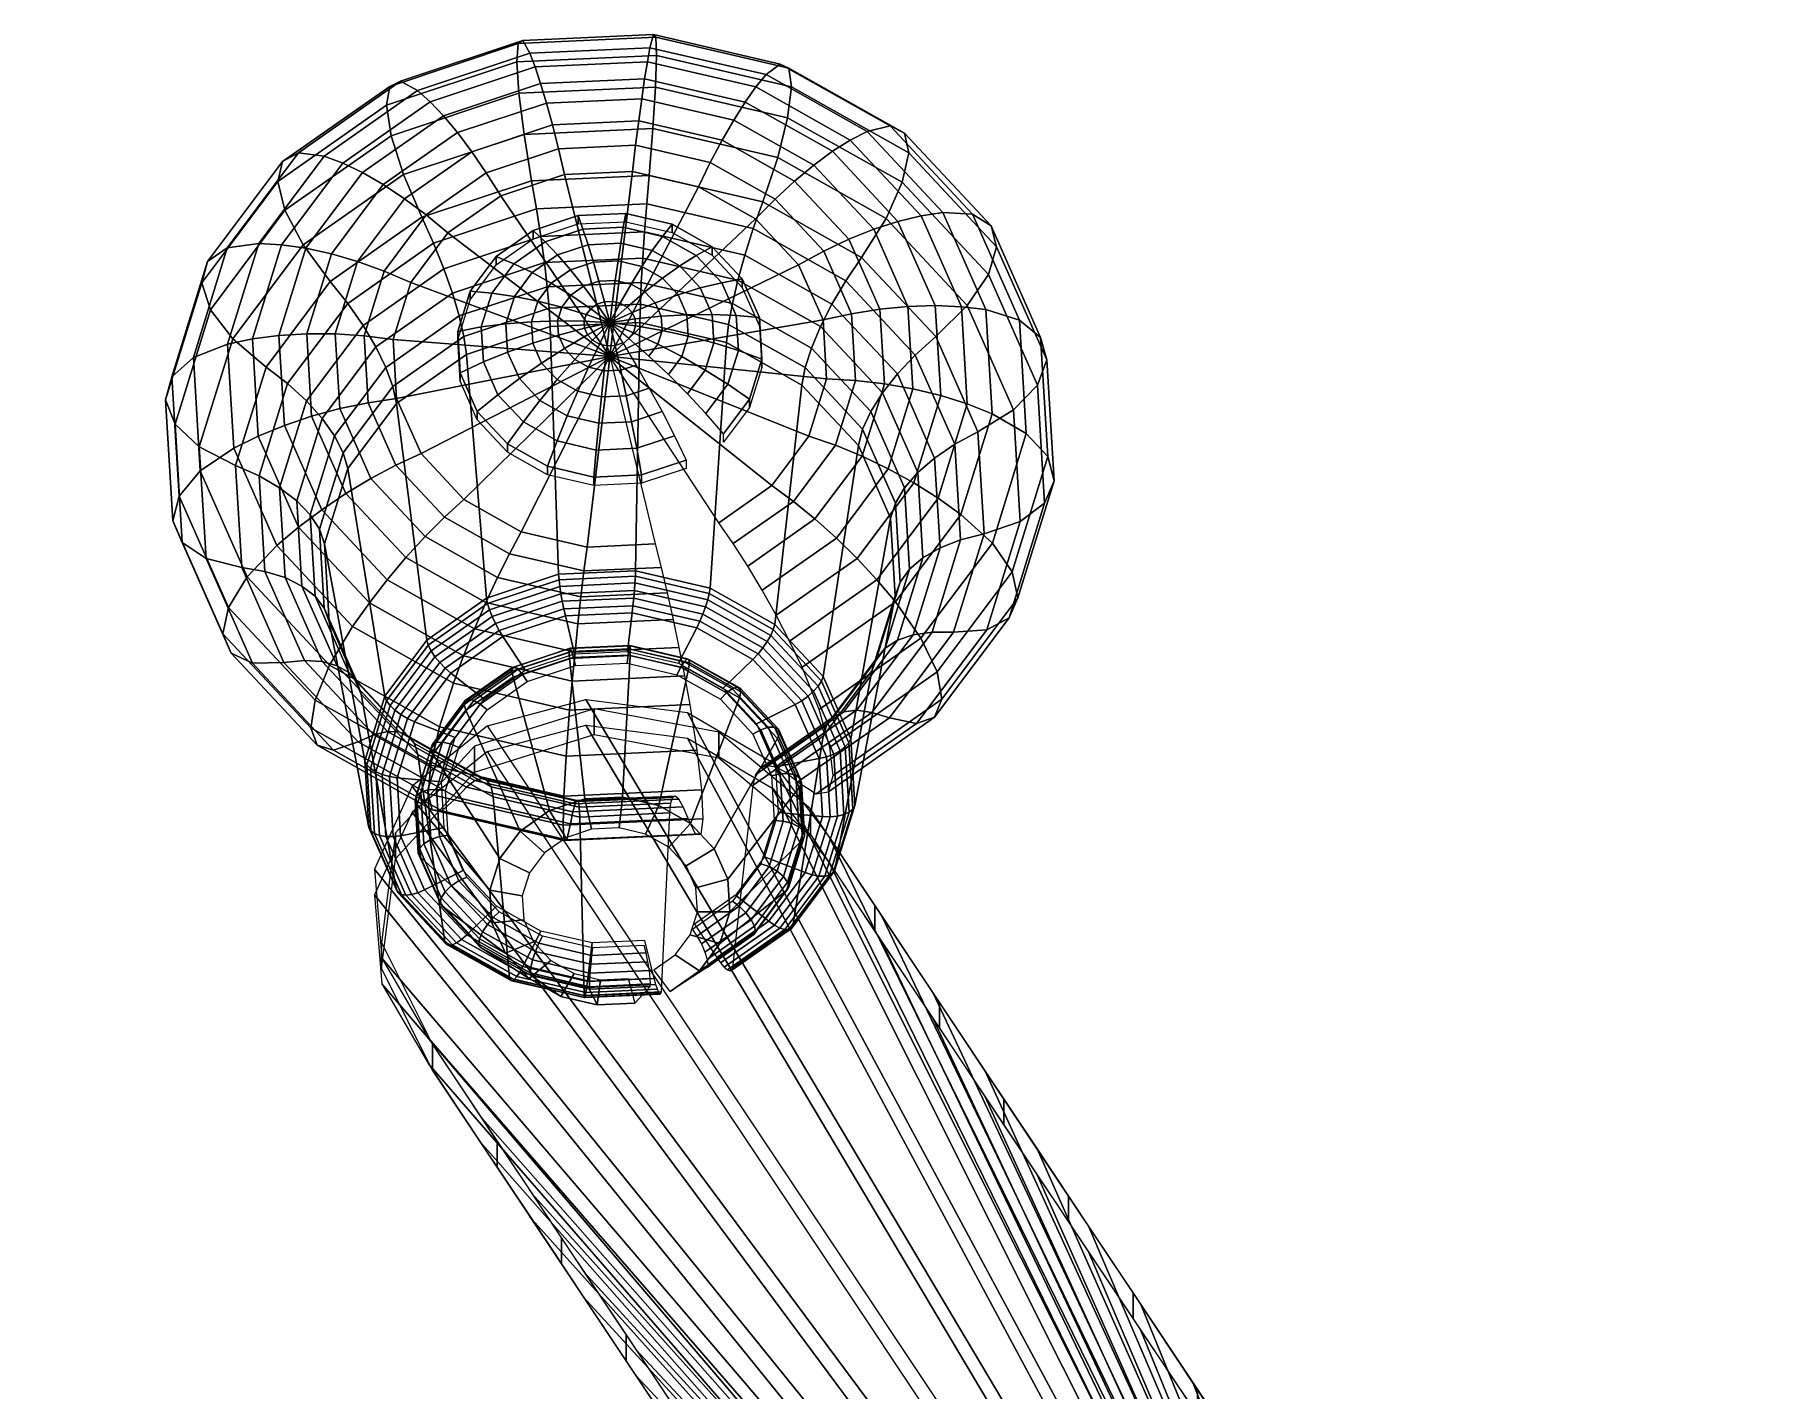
# Model space of a CAD drawing. Extents: x 30 to 421, y 59 to 190.
# Drawn here: x 157.5 to 224.8, y 137.3 to 189.9 of the extents above; entities that cross this region are included whole.
import ezdxf

# ---------------------------------------------------------------- set-up
doc = ezdxf.new("R2010")
doc.units = 0
doc.header["$MEASUREMENT"] = 0
doc.layers.add('CRK1', color=7, linetype='CONTINUOUS')
doc.layers.add('FRAME', color=7, linetype='CONTINUOUS')

msp = doc.modelspace()

# ---------------------------------------------------------------- linework, layer by layer
at = {"layer": 'FRAME'}
msp.add_polyline3d([(157.508, 148.975, 0), (157.508, 148.975, 0)], dxfattribs=at)

# ---------------------------------------------------------------- meshes
at = {"layer": 'CRK1', "color": 40}
mesh = msp.add_polymesh((9, 9), dxfattribs=at)
for k, corner in enumerate([(181.631, 187.874, 9.35), (181.67, 189.101, 10.738), (181.644, 189.806, 12.452), (181.557, 189.911, 14.299), (181.417, 189.404, 16.076), (181.316, 188.857, 17.062), (181.207, 188.193, 17.972), (181.094, 187.423, 18.794), (180.978, 186.559, 19.516), (176.325, 187.633, 9.489), (176.248, 188.855, 10.88), (176.3, 189.563, 12.592), (176.474, 189.68, 14.432), (176.751, 189.192, 16.198), (176.953, 188.659, 17.176), (177.169, 188.01, 18.078), (177.394, 187.255, 18.891), (177.626, 186.406, 19.603), (171.364, 185.984, 10.441), (171.179, 187.17, 11.853), (171.303, 187.902, 13.551), (171.722, 188.1, 15.345), (172.389, 187.742, 17.036), (172.875, 187.303, 17.959), (173.393, 186.755, 18.803), (173.935, 186.105, 19.555), (174.492, 185.365, 20.205), (167.235, 183.088, 12.113), (166.96, 184.21, 13.562), (167.144, 184.985, 15.235), (167.766, 185.326, 16.946), (168.758, 185.196, 18.506), (169.48, 184.922, 19.333), (170.25, 184.551, 20.076), (171.055, 184.086, 20.721), (171.884, 183.536, 21.261), (164.341, 179.229, 14.342), (164.003, 180.267, 15.839), (164.229, 181.098, 17.479), (164.994, 181.629, 19.081), (166.213, 181.802, 20.465), (167.101, 181.749, 21.165), (168.047, 181.613, 21.771), (169.037, 181.395, 22.275), (170.056, 181.098, 22.668), (162.966, 174.784, 16.908), (162.597, 175.725, 18.461), (162.843, 176.621, 20.064), (163.676, 177.371, 21.539), (165.003, 177.893, 22.722), (165.97, 178.095, 23.275), (167, 178.23, 23.725), (168.078, 178.295, 24.065), (169.188, 178.29, 24.289), (163.244, 170.188, 19.561), (162.882, 171.029, 21.172), (163.124, 171.992, 22.736), (163.943, 172.969, 24.08), (165.248, 173.852, 25.055), (166.199, 174.317, 25.456), (167.212, 174.732, 25.744), (168.272, 175.091, 25.915), (169.363, 175.388, 25.965), (165.148, 165.892, 22.041), (164.827, 166.64, 23.706), (165.042, 167.665, 25.235), (165.767, 168.854, 26.456), (166.922, 170.074, 27.236), (167.764, 170.785, 27.495), (168.661, 171.462, 27.632), (169.6, 172.095, 27.644), (170.566, 172.674, 27.532), (168.492, 162.316, 24.106), (168.244, 162.986, 25.816), (168.41, 164.063, 27.314), (168.97, 165.428, 28.434), (169.863, 166.93, 29.052), (170.513, 167.845, 29.193), (171.206, 168.74, 29.204), (171.932, 169.601, 29.084), (172.678, 170.415, 28.836)]):
    mesh.set_mesh_vertex(divmod(k, 9), corner)
mesh = msp.add_polymesh((9, 9), dxfattribs=at)
for k, corner in enumerate([(188.348, 160.509, 25.15), (188.533, 161.139, 26.882), (188.409, 162.242, 28.365), (187.991, 163.697, 29.434), (187.324, 165.34, 29.969), (186.837, 166.359, 30.051), (186.32, 167.365, 29.998), (185.778, 168.341, 29.812), (185.22, 169.274, 29.495), (192.477, 163.405, 23.478), (192.753, 164.098, 25.174), (192.569, 165.159, 26.681), (191.946, 166.471, 27.832), (190.955, 167.887, 28.499), (190.232, 168.74, 28.676), (189.463, 169.569, 28.725), (188.657, 170.36, 28.646), (187.828, 171.103, 28.439), (195.372, 167.264, 21.25), (195.71, 168.041, 22.897), (195.484, 169.047, 24.437), (194.719, 170.168, 25.698), (193.5, 171.281, 26.54), (192.612, 171.913, 26.844), (191.665, 172.506, 27.029), (190.675, 173.052, 27.092), (189.656, 173.541, 27.031), (196.747, 171.709, 18.683), (197.115, 172.583, 20.275), (196.869, 173.524, 21.852), (196.036, 174.426, 23.24), (194.709, 175.189, 24.283), (193.742, 175.567, 24.734), (192.712, 175.89, 25.076), (191.634, 176.151, 25.302), (190.525, 176.348, 25.411), (196.469, 176.304, 16.03), (196.831, 177.279, 17.564), (196.589, 178.152, 19.18), (195.77, 178.828, 20.698), (194.464, 179.23, 21.95), (193.514, 179.345, 22.553), (192.5, 179.387, 23.057), (191.44, 179.356, 23.452), (190.349, 179.251, 23.735), (194.564, 180.601, 13.55), (194.885, 181.669, 15.029), (194.671, 182.48, 16.681), (193.946, 182.943, 18.322), (192.79, 183.008, 19.769), (191.948, 182.877, 20.514), (191.051, 182.657, 21.169), (190.113, 182.351, 21.723), (189.146, 181.964, 22.168), (191.22, 184.177, 11.485), (191.468, 185.323, 12.92), (191.303, 186.082, 14.602), (190.742, 186.369, 16.344), (189.849, 186.153, 17.953), (189.199, 185.817, 18.817), (188.506, 185.379, 19.597), (187.781, 184.845, 20.283), (187.034, 184.223, 20.864), (186.764, 186.683, 10.038), (186.915, 187.884, 11.441), (186.814, 188.606, 13.144), (186.473, 188.77, 14.958), (185.931, 188.357, 16.681), (185.535, 187.878, 17.627), (185.114, 187.287, 18.496), (184.673, 186.593, 19.274), (184.219, 185.806, 19.95), (181.631, 187.874, 9.35), (181.67, 189.101, 10.738), (181.644, 189.806, 12.452), (181.557, 189.911, 14.299), (181.417, 189.404, 16.076), (181.316, 188.857, 17.062), (181.207, 188.193, 17.972), (181.094, 187.423, 18.794), (180.978, 186.559, 19.516)]):
    mesh.set_mesh_vertex(divmod(k, 9), corner)
mesh = msp.add_polymesh((9, 9), dxfattribs=at)
for k, corner in enumerate([(181.022, 178.731, 5.119), (181.042, 179.447, 5.976), (181.08, 180.288, 6.71), (181.134, 181.232, 7.304), (181.205, 182.257, 7.742), (181.289, 183.337, 8.014), (181.384, 184.445, 8.114), (181.533, 186.262, 8.442), (181.631, 187.874, 9.35), (177.538, 178.573, 5.21), (177.498, 179.286, 6.068), (177.423, 180.122, 6.806), (177.314, 181.059, 7.404), (177.174, 182.074, 7.848), (177.007, 183.142, 8.126), (176.817, 184.238, 8.233), (176.522, 186.035, 8.573), (176.325, 187.633, 9.489), (174.282, 177.49, 5.835), (174.185, 178.185, 6.704), (174.004, 178.985, 7.462), (173.742, 179.871, 8.089), (173.406, 180.821, 8.571), (173.004, 181.812, 8.895), (172.547, 182.818, 9.053), (171.838, 184.478, 9.472), (171.364, 185.984, 10.441), (171.571, 175.589, 6.933), (171.427, 176.251, 7.821), (171.158, 176.989, 8.614), (170.768, 177.786, 9.293), (170.269, 178.621, 9.841), (169.672, 179.475, 10.244), (168.992, 180.325, 10.492), (167.938, 181.743, 11.051), (167.235, 183.088, 12.113), (169.671, 173.056, 8.396), (169.495, 173.674, 9.309), (169.163, 174.33, 10.15), (168.685, 175.007, 10.898), (168.071, 175.69, 11.533), (167.337, 176.361, 12.042), (166.501, 177.003, 12.41), (165.206, 178.099, 13.155), (164.341, 179.229, 14.342), (168.768, 170.138, 10.08), (168.576, 170.705, 11.023), (168.215, 171.266, 11.919), (167.694, 171.807, 12.745), (167.026, 172.314, 13.483), (166.227, 172.774, 14.113), (165.317, 173.177, 14.619), (163.907, 173.902, 15.578), (162.966, 174.784, 16.908), (168.951, 167.121, 11.822), (168.762, 167.636, 12.795), (168.407, 168.099, 13.747), (167.895, 168.498, 14.656), (167.237, 168.823, 15.498), (166.452, 169.066, 16.253), (165.556, 169.221, 16.903), (164.17, 169.563, 18.083), (163.244, 170.188, 19.561), (170.201, 164.301, 13.45), (170.034, 164.767, 14.451), (169.719, 165.138, 15.457), (169.266, 165.404, 16.442), (168.684, 165.56, 17.382), (167.988, 165.6, 18.255), (167.196, 165.523, 19.038), (165.968, 165.506, 20.426), (165.148, 165.892, 22.041), (172.396, 161.953, 14.806), (172.267, 162.379, 15.83), (172.024, 162.673, 16.88), (171.674, 162.829, 17.928), (171.224, 162.843, 18.951), (170.686, 162.714, 19.921), (170.074, 162.445, 20.815), (169.125, 162.129, 22.375), (168.492, 162.316, 24.106)]):
    mesh.set_mesh_vertex(divmod(k, 9), corner)
mesh = msp.add_polymesh((9, 9), dxfattribs=at)
for k, corner in enumerate([(185.431, 160.767, 15.491), (185.527, 161.172, 16.527), (185.709, 161.428, 17.599), (185.971, 161.528, 18.68), (186.307, 161.47, 19.743), (186.708, 161.255, 20.763), (187.166, 160.889, 21.714), (187.875, 160.422, 23.36), (188.348, 160.509, 25.15), (188.142, 162.668, 14.393), (188.285, 163.106, 15.41), (188.555, 163.424, 16.446), (188.944, 163.613, 17.476), (189.443, 163.67, 18.473), (190.04, 163.592, 19.414), (190.72, 163.382, 20.274), (191.774, 163.157, 21.782), (192.477, 163.405, 23.478), (190.041, 165.201, 12.93), (190.218, 165.683, 13.922), (190.549, 166.084, 14.911), (191.028, 166.392, 15.871), (191.642, 166.602, 16.781), (192.376, 166.706, 17.616), (193.211, 166.704, 18.356), (194.507, 166.801, 19.678), (195.372, 167.264, 21.25), (190.944, 168.119, 11.246), (191.136, 168.652, 12.208), (191.497, 169.147, 13.142), (192.018, 169.593, 14.024), (192.686, 169.978, 14.831), (193.485, 170.293, 15.545), (194.395, 170.53, 16.147), (195.805, 170.998, 17.254), (196.747, 171.709, 18.683), (190.762, 171.136, 9.504), (190.95, 171.721, 10.437), (191.305, 172.314, 11.314), (191.818, 172.902, 12.113), (192.475, 173.469, 12.816), (193.261, 174.001, 13.404), (194.156, 174.486, 13.864), (195.543, 175.338, 14.749), (196.469, 176.304, 16.03), (189.512, 173.956, 7.876), (189.679, 174.59, 8.78), (189.993, 175.275, 9.604), (190.447, 175.995, 10.327), (191.029, 176.732, 10.932), (191.724, 177.468, 11.403), (192.517, 178.184, 11.729), (193.745, 179.394, 12.407), (194.564, 180.601, 13.55), (187.316, 176.304, 6.52), (187.446, 176.978, 7.401), (187.688, 177.74, 8.181), (188.039, 178.57, 8.841), (188.488, 179.448, 9.363), (189.026, 180.353, 9.737), (189.638, 181.262, 9.951), (190.587, 182.771, 10.457), (191.22, 184.177, 11.485), (184.391, 177.949, 5.57), (184.469, 178.652, 6.435), (184.617, 179.467, 7.184), (184.83, 180.375, 7.799), (185.103, 181.352, 8.264), (185.43, 182.376, 8.569), (185.802, 183.42, 8.706), (186.379, 185.138, 9.091), (186.764, 186.683, 10.038), (181.022, 178.731, 5.119), (181.042, 179.447, 5.976), (181.08, 180.288, 6.71), (181.134, 181.232, 7.304), (181.205, 182.257, 7.742), (181.289, 183.337, 8.014), (181.384, 184.445, 8.114), (181.533, 186.262, 8.442), (181.631, 187.874, 9.35)]):
    mesh.set_mesh_vertex(divmod(k, 9), corner)
mesh = msp.add_polymesh((9, 4), dxfattribs=at)
for k, corner in enumerate([(180.978, 186.559, 19.516), (180.859, 185.612, 20.125), (180.741, 184.598, 20.613), (179.835, 177.235, 25.116), (177.626, 186.406, 19.603), (177.861, 185.476, 20.203), (178.096, 184.477, 20.683), (179.899, 177.238, 25.114), (174.492, 185.365, 20.205), (175.058, 184.544, 20.741), (175.622, 183.655, 21.157), (179.96, 177.258, 25.103), (171.884, 183.536, 21.261), (172.724, 182.908, 21.686), (173.563, 182.211, 21.991), (180.01, 177.293, 25.082), (170.056, 181.098, 22.668), (171.089, 180.727, 22.945), (172.12, 180.287, 23.102), (180.046, 177.34, 25.055), (169.188, 178.29, 24.289), (170.312, 178.215, 24.395), (171.435, 178.071, 24.382), (180.062, 177.395, 25.024), (169.363, 175.388, 25.965), (170.469, 175.618, 25.895), (171.573, 175.78, 25.704), (180.059, 177.451, 24.991), (170.566, 172.674, 27.532), (171.545, 173.191, 27.296), (172.523, 173.638, 26.941), (180.036, 177.503, 24.961), (172.678, 170.415, 28.836), (173.435, 171.17, 28.463), (174.19, 171.855, 27.971), (179.995, 177.547, 24.936)]):
    mesh.set_mesh_vertex(divmod(k, 4), corner)
mesh = msp.add_polymesh((9, 4), dxfattribs=at)
for k, corner in enumerate([(185.22, 169.274, 29.495), (184.655, 170.149, 29.052), (184.09, 170.954, 28.491), (179.753, 177.569, 24.923), (187.828, 171.103, 28.439), (186.988, 171.785, 28.108), (186.149, 172.397, 27.657), (179.702, 177.533, 24.944), (189.656, 173.541, 27.031), (188.623, 173.966, 26.849), (187.592, 174.322, 26.546), (179.667, 177.486, 24.971), (190.525, 176.348, 25.411), (189.4, 176.478, 25.399), (188.278, 176.538, 25.267), (179.65, 177.432, 25.002), (190.349, 179.251, 23.735), (189.243, 179.074, 23.899), (188.139, 178.829, 23.944), (179.654, 177.376, 25.034), (189.146, 181.964, 22.168), (188.167, 181.502, 22.498), (187.19, 180.971, 22.707), (179.677, 177.324, 25.065), (187.034, 184.223, 20.864), (186.278, 183.523, 21.331), (185.522, 182.754, 21.678), (179.718, 177.28, 25.09), (184.219, 185.806, 19.95), (183.76, 184.939, 20.513), (183.3, 184.004, 20.956), (179.772, 177.249, 25.108), (180.978, 186.559, 19.516), (180.859, 185.612, 20.125), (180.741, 184.598, 20.613), (179.835, 177.235, 25.116)]):
    mesh.set_mesh_vertex(divmod(k, 4), corner)
at = {"layer": 'CRK1'}
mesh = msp.add_polymesh((20, 8), dxfattribs=dict(at, m_close=True))
for k, corner in enumerate([(179.831, 178.759, 27.257), (180.356, 177.938, 27.654), (180.876, 177.078, 27.966), (181.388, 176.187, 28.193), (181.886, 175.27, 28.332), (182.367, 174.336, 28.382), (182.828, 173.391, 28.342), (182.828, 173.064, 27.776), (179.846, 178.763, 27.255), (180.064, 177.84, 27.71), (180.28, 176.88, 28.081), (180.493, 175.889, 28.365), (180.7, 174.876, 28.559), (180.9, 173.849, 28.663), (181.092, 172.814, 28.675), (181.092, 172.487, 28.109), (179.861, 178.764, 27.254), (179.752, 177.826, 27.718), (179.643, 176.851, 28.098), (179.536, 175.846, 28.39), (179.432, 174.819, 28.593), (179.331, 173.777, 28.704), (179.235, 172.73, 28.724), (179.235, 172.403, 28.158), (179.876, 178.761, 27.256), (179.449, 177.896, 27.678), (179.026, 176.994, 28.015), (178.61, 176.061, 28.266), (178.205, 175.103, 28.428), (177.814, 174.13, 28.501), (177.438, 173.147, 28.483), (177.438, 172.82, 27.917), (179.889, 178.753, 27.26), (179.187, 178.044, 27.592), (178.491, 177.295, 27.841), (177.807, 176.513, 28.005), (177.14, 175.702, 28.082), (176.496, 174.871, 28.073), (175.879, 174.024, 27.977), (175.879, 173.697, 27.41), (179.899, 178.743, 27.266), (178.99, 178.255, 27.471), (178.089, 177.725, 27.593), (177.204, 177.158, 27.633), (176.341, 176.557, 27.589), (175.507, 175.928, 27.463), (174.708, 175.276, 27.254), (174.708, 174.948, 26.688), (179.905, 178.73, 27.274), (178.878, 178.508, 27.325), (177.86, 178.241, 27.295), (176.86, 177.932, 27.185), (175.886, 177.584, 26.996), (174.944, 177.199, 26.729), (174.042, 176.779, 26.386), (174.042, 176.452, 25.82), (179.905, 178.717, 27.281), (178.861, 178.778, 27.168), (177.827, 178.793, 26.976), (176.81, 178.761, 26.707), (175.819, 178.682, 26.362), (174.862, 178.557, 25.945), (173.945, 178.388, 25.458), (173.945, 178.06, 24.891), (179.901, 178.704, 27.289), (178.942, 179.04, 27.017), (177.992, 179.327, 26.668), (177.058, 179.563, 26.244), (176.148, 179.745, 25.749), (175.268, 179.872, 25.186), (174.426, 179.943, 24.559), (174.426, 179.616, 23.993), (179.893, 178.693, 27.295), (179.113, 179.268, 26.886), (178.34, 179.791, 26.4), (177.58, 180.259, 25.842), (176.84, 180.667, 25.216), (176.124, 181.013, 24.527), (175.439, 181.294, 23.779), (175.439, 180.967, 23.213), (179.881, 178.684, 27.3), (179.356, 179.438, 26.787), (178.836, 180.139, 26.199), (178.325, 180.781, 25.541), (177.827, 181.359, 24.817), (177.345, 181.869, 24.032), (176.884, 182.308, 23.194), (176.884, 181.981, 22.628), (179.866, 178.68, 27.303), (179.648, 179.535, 26.731), (179.432, 180.337, 26.085), (179.219, 181.078, 25.369), (179.012, 181.753, 24.589), (178.812, 182.357, 23.751), (178.62, 182.885, 22.861), (178.62, 182.558, 22.295), (179.851, 178.679, 27.303), (179.961, 179.55, 26.723), (180.069, 180.366, 26.068), (180.176, 181.122, 25.344), (180.28, 181.811, 24.556), (180.381, 182.428, 23.71), (180.478, 182.969, 22.812), (180.478, 182.642, 22.246), (179.836, 178.682, 27.301), (180.263, 179.479, 26.764), (180.686, 180.223, 26.151), (181.102, 180.907, 25.468), (181.507, 181.526, 24.72), (181.899, 182.076, 23.913), (182.274, 182.552, 23.053), (182.274, 182.225, 22.487), (179.823, 178.69, 27.297), (180.526, 179.332, 26.849), (181.222, 179.922, 26.325), (181.906, 180.455, 25.729), (182.572, 180.927, 25.066), (183.217, 181.335, 24.341), (183.834, 181.675, 23.56), (183.834, 181.348, 22.993), (179.813, 178.7, 27.291), (180.723, 179.121, 26.97), (181.623, 179.492, 26.573), (182.509, 179.81, 26.101), (183.371, 180.072, 25.559), (184.205, 180.277, 24.951), (185.004, 180.423, 24.282), (185.004, 180.096, 23.716), (179.808, 178.713, 27.284), (180.835, 178.868, 27.117), (181.852, 178.976, 26.871), (182.852, 179.035, 26.548), (183.827, 179.046, 26.152), (184.769, 179.007, 25.685), (185.67, 178.92, 25.15), (185.67, 178.593, 24.584), (179.807, 178.726, 27.276), (180.851, 178.597, 27.273), (181.886, 178.424, 27.19), (182.902, 178.207, 27.027), (183.893, 177.947, 26.786), (184.851, 177.648, 26.469), (185.768, 177.311, 26.079), (185.768, 176.984, 25.512), (179.811, 178.739, 27.269), (180.77, 178.336, 27.424), (181.72, 177.89, 27.498), (182.654, 177.405, 27.49), (183.564, 176.885, 27.4), (184.444, 176.334, 27.228), (185.286, 175.756, 26.977), (185.286, 175.429, 26.411), (179.819, 178.75, 27.262), (180.6, 178.108, 27.555), (181.373, 177.426, 27.766), (182.132, 176.709, 27.892), (182.873, 175.963, 27.932), (183.588, 175.193, 27.887), (184.274, 174.405, 27.757), (184.274, 174.078, 27.19)]):
    mesh.set_mesh_vertex(divmod(k, 8), corner)
at = {"layer": 'CRK1', "color": 40}
mesh = msp.add_polymesh((9, 9), dxfattribs=at)
for k, corner in enumerate([(180.543, 165.961, -7.901), (180.725, 167.456, -8.763), (180.756, 167.732, -8.882), (180.786, 168.029, -8.931), (180.812, 168.329, -8.909), (180.833, 168.616, -8.817), (180.848, 168.874, -8.66), (180.857, 169.088, -8.447), (181.022, 178.731, 5.119), (178.489, 165.868, -7.847), (178.128, 167.338, -8.695), (178.066, 167.61, -8.811), (178.007, 167.903, -8.858), (177.955, 168.199, -8.834), (177.913, 168.483, -8.741), (177.883, 168.739, -8.582), (177.866, 168.952, -8.368), (177.538, 178.573, 5.21), (176.569, 165.23, -7.478), (175.701, 166.531, -8.23), (175.551, 166.774, -8.328), (175.41, 167.039, -8.36), (175.284, 167.311, -8.322), (175.182, 167.576, -8.217), (175.11, 167.817, -8.05), (175.07, 168.022, -7.832), (174.282, 177.49, 5.835), (174.97, 164.109, -6.831), (173.681, 165.114, -7.411), (173.458, 165.306, -7.481), (173.247, 165.523, -7.484), (173.061, 165.752, -7.422), (172.91, 165.982, -7.296), (172.802, 166.199, -7.116), (172.743, 166.39, -6.889), (171.571, 175.589, 6.933), (173.85, 162.614, -5.968), (172.265, 163.226, -6.321), (171.99, 163.349, -6.351), (171.732, 163.502, -6.317), (171.503, 163.674, -6.222), (171.317, 163.858, -6.07), (171.184, 164.041, -5.87), (171.112, 164.215, -5.634), (169.671, 173.056, 8.396), (173.317, 160.894, -4.975), (171.592, 161.051, -5.065), (171.293, 161.096, -5.05), (171.012, 161.174, -4.974), (170.762, 161.281, -4.84), (170.56, 161.411, -4.658), (170.415, 161.557, -4.436), (170.337, 161.71, -4.187), (168.768, 170.138, 10.08), (173.425, 159.114, -3.948), (171.728, 158.802, -3.767), (171.434, 158.766, -3.705), (171.157, 158.768, -3.584), (170.912, 158.807, -3.412), (170.713, 158.882, -3.197), (170.571, 158.988, -2.953), (170.493, 159.12, -2.692), (168.951, 167.121, 11.822), (174.162, 157.451, -2.987), (172.659, 156.7, -2.554), (172.4, 156.588, -2.448), (172.154, 156.518, -2.286), (171.937, 156.494, -2.076), (171.761, 156.518, -1.832), (171.635, 156.587, -1.566), (171.567, 156.699, -1.294), (170.201, 164.301, 13.45), (175.457, 156.067, -2.188), (174.296, 154.95, -1.543), (174.095, 154.775, -1.401), (173.905, 154.645, -1.204), (173.738, 154.569, -0.965), (173.602, 154.549, -0.696), (173.504, 154.588, -0.412), (173.451, 154.683, -0.13), (172.396, 161.953, 14.806)]):
    mesh.set_mesh_vertex(divmod(k, 9), corner)
mesh = msp.add_polymesh((9, 9), dxfattribs=at)
for k, corner in enumerate([(183.144, 155.367, -1.784), (184.011, 154.066, -1.033), (184.161, 153.859, -0.872), (184.303, 153.699, -0.658), (184.428, 153.596, -0.403), (184.53, 153.555, -0.122), (184.603, 153.578, 0.171), (184.642, 153.664, 0.458), (185.431, 160.767, 15.491), (184.742, 156.488, -2.431), (186.032, 155.483, -1.851), (186.255, 155.327, -1.719), (186.465, 155.215, -1.533), (186.651, 155.155, -1.303), (186.803, 155.148, -1.042), (186.911, 155.197, -0.764), (186.97, 155.297, -0.485), (188.142, 162.668, 14.393), (185.863, 157.982, -3.294), (187.448, 157.371, -2.941), (187.722, 157.283, -2.849), (187.981, 157.236, -2.7), (188.21, 157.233, -2.503), (188.396, 157.273, -2.268), (188.528, 157.354, -2.009), (188.601, 157.472, -1.74), (190.041, 165.201, 12.93), (186.395, 159.703, -4.288), (188.121, 159.546, -4.197), (188.419, 159.537, -4.15), (188.701, 159.564, -4.044), (188.95, 159.626, -3.885), (189.152, 159.719, -3.681), (189.297, 159.838, -3.444), (189.376, 159.977, -3.187), (190.944, 168.119, 11.246), (186.288, 161.482, -5.315), (187.985, 161.795, -5.495), (188.278, 161.867, -5.495), (188.555, 161.97, -5.433), (188.8, 162.1, -5.313), (188.999, 162.248, -5.141), (189.142, 162.407, -4.927), (189.219, 162.567, -4.682), (190.762, 171.136, 9.504), (185.55, 163.145, -6.275), (187.053, 163.897, -6.709), (187.313, 164.045, -6.753), (187.558, 164.22, -6.732), (187.775, 164.413, -6.648), (187.951, 164.613, -6.506), (188.077, 164.808, -6.313), (188.146, 164.988, -6.08), (189.512, 173.956, 7.876), (184.256, 164.53, -7.074), (185.417, 165.647, -7.719), (185.618, 165.858, -7.799), (185.807, 166.093, -7.813), (185.975, 166.338, -7.76), (186.111, 166.581, -7.642), (186.208, 166.807, -7.467), (186.261, 167.004, -7.244), (187.316, 176.304, 6.52), (182.531, 165.5, -7.634), (183.236, 166.873, -8.427), (183.358, 167.128, -8.533), (183.473, 167.405, -8.571), (183.575, 167.688, -8.539), (183.658, 167.96, -8.439), (183.717, 168.208, -8.276), (183.749, 168.416, -8.059), (184.391, 177.949, 5.57), (180.543, 165.961, -7.901), (180.725, 167.456, -8.763), (180.756, 167.732, -8.882), (180.786, 168.029, -8.931), (180.812, 168.329, -8.909), (180.833, 168.616, -8.817), (180.848, 168.874, -8.66), (180.857, 169.088, -8.447), (181.022, 178.731, 5.119)]):
    mesh.set_mesh_vertex(divmod(k, 9), corner)
mesh = msp.add_polymesh((4, 4), dxfattribs=at)
for k, corner in enumerate([(172.678, 170.415, 28.836), (173.435, 171.17, 28.463), (174.19, 171.855, 27.971), (179.995, 177.547, 24.936), (175.493, 168.832, 29.75), (175.953, 169.754, 29.28), (176.412, 170.605, 28.692), (179.94, 177.577, 24.918), (178.735, 168.08, 30.184), (178.853, 169.081, 29.669), (178.971, 170.011, 29.035), (179.878, 177.592, 24.91), (182.087, 168.232, 30.096), (181.851, 169.217, 29.59), (181.617, 170.131, 28.965), (179.813, 177.589, 24.912)]):
    mesh.set_mesh_vertex(divmod(k, 4), corner)
mesh = msp.add_polymesh((4, 9), dxfattribs=at)
for k, corner in enumerate([(168.492, 162.316, 24.106), (168.244, 162.986, 25.816), (168.41, 164.063, 27.314), (168.97, 165.428, 28.434), (169.863, 166.93, 29.052), (170.513, 167.845, 29.193), (171.206, 168.74, 29.204), (171.932, 169.601, 29.084), (172.678, 170.415, 28.836), (172.948, 159.81, 25.553), (172.798, 160.425, 27.295), (172.898, 161.538, 28.772), (173.239, 163.027, 29.82), (173.782, 164.726, 30.324), (174.177, 165.785, 30.382), (174.598, 166.833, 30.305), (175.039, 167.854, 30.093), (175.493, 168.832, 29.75), (178.081, 158.619, 26.241), (178.042, 159.208, 27.997), (178.068, 160.339, 29.464), (178.156, 161.886, 30.479), (178.295, 163.678, 30.929), (178.397, 164.806, 30.948), (178.505, 165.926, 30.828), (178.618, 167.023, 30.573), (178.735, 168.08, 30.184), (183.387, 158.86, 26.102), (183.464, 159.454, 27.855), (183.413, 160.581, 29.324), (183.239, 162.117, 30.346), (182.961, 163.89, 30.807), (182.759, 165.004, 30.833), (182.544, 166.109, 30.722), (182.318, 167.191, 30.476), (182.087, 168.232, 30.096)]):
    mesh.set_mesh_vertex(divmod(k, 9), corner)
at = {"layer": 'CRK1'}
mesh = msp.add_polymesh((20, 9), dxfattribs=dict(at, m_close=True))
for k, corner in enumerate([(183.065, 155.158, -2.419), (183.242, 154.906, -2.242), (183.412, 154.599, -2.186), (183.55, 154.28, -2.26), (183.637, 153.995, -2.453), (183.66, 153.784, -2.738), (183.617, 153.676, -3.074), (182.197, 152.753, -9.59), (181.566, 153.59, -10.325), (184.625, 156.253, -3.051), (184.888, 156.061, -2.908), (185.141, 155.812, -2.886), (185.346, 155.54, -2.987), (185.475, 155.284, -3.198), (185.51, 155.081, -3.487), (185.446, 154.959, -3.814), (183.336, 153.552, -10.051), (182.398, 154.174, -10.662), (185.719, 157.711, -3.893), (186.042, 157.6, -3.797), (186.352, 157.428, -3.819), (186.605, 157.218, -3.957), (186.763, 157.002, -4.189), (186.806, 156.81, -4.485), (186.727, 156.668, -4.801), (184.134, 154.616, -10.665), (182.981, 154.951, -11.111), (186.238, 159.39, -4.862), (186.591, 159.372, -4.82), (186.928, 159.289, -4.894), (187.203, 159.152, -5.073), (187.376, 158.981, -5.332), (187.422, 158.801, -5.634), (187.336, 158.636, -5.937), (184.513, 155.841, -11.373), (183.258, 155.846, -11.627), (186.133, 161.127, -5.865), (186.48, 161.204, -5.878), (186.812, 161.213, -6.004), (187.082, 161.151, -6.227), (187.252, 161.027, -6.513), (187.298, 160.859, -6.823), (187.213, 160.672, -7.112), (184.436, 157.108, -12.104), (183.202, 156.772, -12.162), (185.414, 162.75, -6.802), (185.721, 162.917, -6.867), (186.014, 163.011, -7.043), (186.253, 163.019, -7.306), (186.404, 162.94, -7.617), (186.445, 162.784, -7.934), (186.37, 162.574, -8.211), (183.911, 158.292, -12.788), (182.818, 157.637, -12.661), (184.15, 164.101, -7.582), (184.387, 164.343, -7.69), (184.614, 164.509, -7.907), (184.799, 164.575, -8.204), (184.915, 164.532, -8.537), (184.947, 164.386, -8.859), (184.889, 164.158, -9.125), (182.989, 159.278, -13.357), (182.145, 158.357, -13.077), (182.466, 165.048, -8.129), (182.61, 165.342, -8.267), (182.748, 165.558, -8.513), (182.861, 165.665, -8.833), (182.931, 165.647, -9.181), (182.951, 165.509, -9.507), (182.915, 165.268, -9.766), (181.761, 159.969, -13.756), (181.247, 158.862, -13.369), (180.527, 165.498, -8.389), (180.564, 165.817, -8.541), (180.599, 166.057, -8.801), (180.628, 166.183, -9.132), (180.647, 166.178, -9.487), (180.651, 166.042, -9.815), (180.642, 165.795, -10.071), (180.346, 160.298, -13.946), (180.214, 159.102, -13.507), (178.522, 165.407, -8.336), (178.448, 165.721, -8.486), (178.378, 165.956, -8.743), (178.32, 166.078, -9.072), (178.284, 166.07, -9.425), (178.274, 165.934, -9.753), (178.292, 165.689, -10.009), (178.883, 160.231, -13.907), (179.145, 159.053, -13.479), (176.648, 164.784, -7.976), (176.47, 165.064, -8.106), (176.301, 165.265, -8.344), (176.163, 165.361, -8.657), (176.076, 165.336, -9.001), (176.052, 165.195, -9.326), (176.095, 164.958, -9.587), (177.515, 159.777, -13.645), (178.146, 158.721, -13.287), (175.087, 163.69, -7.345), (174.824, 163.909, -7.439), (174.572, 164.053, -7.644), (174.367, 164.101, -7.93), (174.237, 164.047, -8.257), (174.202, 163.898, -8.577), (174.267, 163.676, -8.847), (176.377, 158.978, -13.184), (177.314, 158.138, -12.951), (173.994, 162.232, -6.503), (173.67, 162.37, -6.551), (173.36, 162.437, -6.711), (173.108, 162.422, -6.961), (172.949, 162.329, -7.265), (172.906, 162.169, -7.579), (172.985, 161.967, -7.86), (175.579, 157.914, -12.57), (176.731, 157.361, -12.502), (173.474, 160.552, -5.533), (173.122, 160.598, -5.528), (172.784, 160.576, -5.637), (172.51, 160.489, -5.845), (172.337, 160.35, -6.122), (172.29, 160.178, -6.43), (172.376, 159.998, -6.724), (175.2, 156.689, -11.862), (176.454, 156.466, -11.985), (173.579, 158.816, -4.53), (173.233, 158.766, -4.47), (172.901, 158.652, -4.526), (172.631, 158.49, -4.691), (172.461, 158.304, -4.941), (172.415, 158.12, -5.241), (172.499, 157.963, -5.549), (175.276, 155.422, -11.131), (176.51, 155.54, -11.451), (174.299, 157.193, -3.593), (173.992, 157.053, -3.481), (173.698, 156.853, -3.488), (173.459, 156.622, -3.612), (173.308, 156.392, -3.837), (173.268, 156.195, -4.13), (173.342, 156.06, -4.45), (175.801, 154.237, -10.447), (176.894, 154.675, -10.951), (175.562, 155.841, -2.813), (175.325, 155.627, -2.658), (175.098, 155.356, -2.623), (174.913, 155.066, -2.714), (174.797, 154.8, -2.918), (174.765, 154.593, -3.205), (174.823, 154.477, -3.536), (176.723, 153.251, -9.878), (177.567, 153.954, -10.535), (177.246, 154.894, -2.266), (177.102, 154.628, -2.081), (176.964, 154.307, -2.017), (176.852, 153.976, -2.085), (176.781, 153.684, -2.274), (176.762, 153.47, -2.557), (176.797, 153.367, -2.895), (177.952, 152.56, -9.479), (178.465, 153.45, -10.244), (179.185, 154.444, -2.007), (179.148, 154.153, -1.807), (179.113, 153.808, -1.729), (179.084, 153.458, -1.786), (179.066, 153.154, -1.967), (179.061, 152.937, -2.249), (179.07, 152.839, -2.59), (179.367, 152.232, -9.289), (179.499, 153.21, -10.105), (181.19, 154.535, -2.059), (181.264, 154.249, -1.862), (181.335, 153.909, -1.788), (181.392, 153.563, -1.846), (181.428, 153.261, -2.029), (181.438, 153.045, -2.311), (181.42, 152.946, -2.652), (180.83, 152.298, -9.327), (180.567, 153.258, -10.133)]):
    mesh.set_mesh_vertex(divmod(k, 9), corner)
mesh = msp.add_polymesh((2, 26), dxfattribs=at)
for k, corner in enumerate([(175.106, 163.073, -16.279), (178.925, 164.095, -16.869), (182.879, 163.584, -16.574), (186.187, 161.64, -15.452), (188.394, 158.73, -13.772), (190.409, 155.707, -12.026), (192.425, 152.684, -10.281), (194.44, 149.661, -8.535), (196.456, 146.637, -6.79), (198.471, 143.614, -5.045), (200.487, 140.591, -3.299), (202.502, 137.568, -1.554), (204.518, 134.545, 0.192), (206.533, 131.521, 1.937), (208.549, 128.498, 3.683), (210.564, 125.475, 5.428), (212.58, 122.452, 7.174), (214.595, 119.428, 8.919), (216.611, 116.405, 10.665), (218.626, 113.382, 12.41), (220.642, 110.359, 14.156), (222.657, 107.335, 15.901), (224.464, 104.225, 17.697), (224.753, 100.773, 19.69), (223.288, 97.552, 21.55), (220.356, 95.198, 22.908), (205.856, 116.948, 10.351), (206.812, 117.223, 10.192), (207.816, 117.149, 10.235), (208.704, 116.738, 10.472), (209.336, 116.059, 10.865), (209.843, 115.298, 11.304), (210.35, 114.537, 11.743), (210.857, 113.777, 12.182), (211.364, 113.016, 12.621), (211.871, 112.256, 13.06), (212.379, 111.495, 13.5), (212.886, 110.734, 13.939), (213.393, 109.974, 14.378), (213.9, 109.213, 14.817), (214.407, 108.452, 15.256), (214.914, 107.692, 15.695), (215.421, 106.931, 16.134), (215.928, 106.171, 16.574), (216.435, 105.41, 17.013), (216.942, 104.649, 17.452), (217.449, 103.889, 17.891), (217.956, 103.128, 18.33), (218.32, 102.314, 18.8), (218.287, 101.442, 19.303), (217.859, 100.653, 19.759), (217.106, 100.073, 20.094)]):
    mesh.set_mesh_vertex(divmod(k, 26), corner)
mesh = msp.add_polymesh((2, 40), dxfattribs=dict(at, n_close=True))
for k, corner in enumerate([(211.62, 95.072, 22.982), (216.458, 94.172, 23.501), (221.115, 95.623, 22.663), (224.181, 98.987, 20.721), (224.73, 103.247, 18.261), (222.746, 107.201, 15.978), (220.24, 110.962, 13.807), (217.733, 114.722, 11.636), (215.226, 118.482, 9.465), (212.719, 122.243, 7.294), (210.212, 126.003, 5.123), (207.705, 129.763, 2.952), (205.198, 133.523, 0.781), (202.692, 137.284, -1.39), (200.185, 141.044, -3.561), (197.678, 144.804, -5.732), (195.171, 148.565, -7.903), (192.664, 152.325, -10.074), (190.157, 156.085, -12.245), (187.65, 159.845, -14.416), (184.093, 162.825, -16.136), (179.254, 163.725, -16.656), (174.597, 162.274, -15.818), (171.531, 158.909, -13.875), (170.982, 154.65, -11.416), (172.966, 150.695, -9.133), (175.473, 146.935, -6.962), (177.98, 143.175, -4.791), (180.487, 139.414, -2.62), (182.993, 135.654, -0.449), (185.5, 131.894, 1.722), (188.007, 128.133, 3.893), (190.514, 124.373, 6.064), (193.021, 120.613, 8.235), (195.528, 116.853, 10.406), (198.035, 113.092, 12.577), (200.541, 109.332, 14.748), (203.048, 105.572, 16.919), (205.555, 101.811, 19.09), (208.062, 98.051, 21.261), (211.62, 94.072, 21.249), (216.458, 93.172, 21.769), (221.115, 94.623, 20.931), (224.181, 97.987, 18.989), (224.73, 102.247, 16.529), (222.746, 106.201, 14.246), (220.24, 109.962, 12.075), (217.733, 113.722, 9.904), (215.226, 117.482, 7.733), (212.719, 121.243, 5.562), (210.212, 125.003, 3.391), (207.705, 128.763, 1.22), (205.198, 132.523, -0.951), (202.692, 136.284, -3.122), (200.185, 140.044, -5.293), (197.678, 143.804, -7.464), (195.171, 147.565, -9.635), (192.664, 151.325, -11.806), (190.157, 155.085, -13.977), (187.65, 158.845, -16.148), (184.093, 161.825, -17.868), (179.254, 162.725, -18.388), (174.597, 161.274, -17.55), (171.531, 157.909, -15.607), (170.982, 153.65, -13.148), (172.966, 149.695, -10.865), (175.473, 145.935, -8.694), (177.98, 142.175, -6.523), (180.487, 138.414, -4.352), (182.993, 134.654, -2.181), (185.5, 130.894, -0.01), (188.007, 127.133, 2.161), (190.514, 123.373, 4.332), (193.021, 119.613, 6.503), (195.528, 115.853, 8.674), (198.035, 112.092, 10.845), (200.541, 108.332, 13.016), (203.048, 104.572, 15.187), (205.555, 100.811, 17.358), (208.062, 97.051, 19.529)]):
    mesh.set_mesh_vertex(divmod(k, 40), corner)
at = {"layer": 'CRK1', "color": 40}
mesh = msp.add_polymesh((4, 9), dxfattribs=at)
for k, corner in enumerate([(172.396, 161.953, 14.806), (172.267, 162.379, 15.83), (172.024, 162.673, 16.88), (171.674, 162.829, 17.928), (171.224, 162.843, 18.951), (170.686, 162.714, 19.921), (170.074, 162.445, 20.815), (169.125, 162.129, 22.375), (168.492, 162.316, 24.106), (175.321, 160.308, 15.756), (175.243, 160.705, 16.796), (175.095, 160.946, 17.877), (174.882, 161.025, 18.97), (174.609, 160.939, 20.05), (174.282, 160.692, 21.089), (173.91, 160.288, 22.061), (173.333, 159.762, 23.742), (172.948, 159.81, 25.553), (178.691, 159.526, 16.207), (178.671, 159.91, 17.256), (178.633, 160.125, 18.351), (178.578, 160.167, 19.465), (178.508, 160.035, 20.572), (178.424, 159.73, 21.643), (178.328, 159.262, 22.653), (178.18, 158.638, 24.391), (178.081, 158.619, 26.241), (182.174, 159.684, 16.116), (182.214, 160.071, 17.163), (182.29, 160.291, 18.255), (182.399, 160.341, 19.365), (182.538, 160.217, 20.466), (182.705, 159.925, 21.531), (182.896, 159.47, 22.533), (183.19, 158.865, 24.26), (183.387, 158.86, 26.102)]):
    mesh.set_mesh_vertex(divmod(k, 9), corner)
at = {"layer": 'CRK1'}
mesh = msp.add_polymesh((2, 26), dxfattribs=at)
for k, corner in enumerate([(175.106, 163.073, -16.279), (172.175, 160.72, -14.92), (170.709, 157.499, -13.061), (170.999, 154.046, -11.068), (172.805, 150.936, -9.272), (174.821, 147.913, -7.526), (176.836, 144.89, -5.781), (178.852, 141.866, -4.035), (180.867, 138.843, -2.29), (182.883, 135.82, -0.545), (184.898, 132.797, 1.201), (186.914, 129.774, 2.946), (188.929, 126.75, 4.692), (190.945, 123.727, 6.437), (192.96, 120.704, 8.183), (194.976, 117.681, 9.928), (196.991, 114.657, 11.674), (199.007, 111.634, 13.419), (201.022, 108.611, 15.165), (203.038, 105.588, 16.91), (205.053, 102.564, 18.656), (207.069, 99.541, 20.401), (209.276, 96.631, 22.081), (212.583, 94.688, 23.203), (216.537, 94.176, 23.498), (220.356, 95.198, 22.908), (205.856, 116.948, 10.351), (205.103, 116.369, 10.686), (204.675, 115.579, 11.141), (204.642, 114.707, 11.645), (205.006, 113.894, 12.115), (205.513, 113.133, 12.554), (206.02, 112.372, 12.993), (206.527, 111.612, 13.432), (207.034, 110.851, 13.871), (207.541, 110.09, 14.31), (208.048, 109.33, 14.75), (208.556, 108.569, 15.189), (209.063, 107.809, 15.628), (209.57, 107.048, 16.067), (210.077, 106.287, 16.506), (210.584, 105.527, 16.945), (211.091, 104.766, 17.384), (211.598, 104.005, 17.824), (212.105, 103.245, 18.263), (212.612, 102.484, 18.702), (213.119, 101.724, 19.141), (213.626, 100.963, 19.58), (214.258, 100.283, 19.973), (215.147, 99.872, 20.21), (216.15, 99.798, 20.253), (217.106, 100.073, 20.094)]):
    mesh.set_mesh_vertex(divmod(k, 26), corner)
mesh = msp.add_polymesh((2, 26), dxfattribs=at)
for k, corner in enumerate([(175.106, 162.073, -18.011), (178.925, 163.095, -18.601), (182.879, 162.584, -18.306), (186.187, 160.64, -17.184), (188.394, 157.73, -15.504), (190.409, 154.707, -13.758), (192.425, 151.684, -12.013), (194.44, 148.661, -10.268), (196.456, 145.637, -8.522), (198.471, 142.614, -6.777), (200.487, 139.591, -5.031), (202.502, 136.568, -3.286), (204.518, 133.545, -1.54), (206.533, 130.521, 0.205), (208.549, 127.498, 1.951), (210.564, 124.475, 3.696), (212.58, 121.452, 5.442), (214.595, 118.428, 7.187), (216.611, 115.405, 8.933), (218.626, 112.382, 10.678), (220.642, 109.359, 12.423), (222.657, 106.335, 14.169), (224.464, 103.225, 15.965), (224.753, 99.773, 17.958), (223.288, 96.552, 19.818), (220.356, 94.198, 21.176), (205.856, 115.948, 8.619), (206.812, 116.223, 8.46), (207.816, 116.149, 8.503), (208.704, 115.738, 8.74), (209.336, 115.059, 9.133), (209.843, 114.298, 9.572), (210.35, 113.537, 10.011), (210.857, 112.777, 10.45), (211.364, 112.016, 10.889), (211.871, 111.256, 11.328), (212.379, 110.495, 11.767), (212.886, 109.734, 12.207), (213.393, 108.974, 12.646), (213.9, 108.213, 13.085), (214.407, 107.452, 13.524), (214.914, 106.692, 13.963), (215.421, 105.931, 14.402), (215.928, 105.171, 14.841), (216.435, 104.41, 15.281), (216.942, 103.649, 15.72), (217.449, 102.889, 16.159), (217.956, 102.128, 16.598), (218.32, 101.314, 17.068), (218.287, 100.442, 17.571), (217.859, 99.653, 18.027), (217.106, 99.073, 18.362)]):
    mesh.set_mesh_vertex(divmod(k, 26), corner)
mesh = msp.add_polymesh((2, 26), dxfattribs=at)
for k, corner in enumerate([(175.106, 162.073, -18.011), (172.175, 159.72, -16.653), (170.709, 156.499, -14.793), (170.999, 153.046, -12.8), (172.805, 149.936, -11.004), (174.821, 146.913, -9.258), (176.836, 143.89, -7.513), (178.852, 140.866, -5.768), (180.867, 137.843, -4.022), (182.883, 134.82, -2.277), (184.898, 131.797, -0.531), (186.914, 128.774, 1.214), (188.929, 125.75, 2.96), (190.945, 122.727, 4.705), (192.96, 119.704, 6.451), (194.976, 116.681, 8.196), (196.991, 113.657, 9.942), (199.007, 110.634, 11.687), (201.022, 107.611, 13.433), (203.038, 104.588, 15.178), (205.053, 101.564, 16.923), (207.069, 98.541, 18.669), (209.276, 95.631, 20.349), (212.583, 93.688, 21.471), (216.537, 93.176, 21.766), (220.356, 94.198, 21.176), (205.856, 115.948, 8.619), (205.103, 115.369, 8.953), (204.675, 114.579, 9.409), (204.642, 113.707, 9.913), (205.006, 112.894, 10.383), (205.513, 112.133, 10.822), (206.02, 111.372, 11.261), (206.527, 110.612, 11.7), (207.034, 109.851, 12.139), (207.541, 109.09, 12.578), (208.048, 108.33, 13.017), (208.556, 107.569, 13.457), (209.063, 106.809, 13.896), (209.57, 106.048, 14.335), (210.077, 105.287, 14.774), (210.584, 104.527, 15.213), (211.091, 103.766, 15.652), (211.598, 103.005, 16.091), (212.105, 102.245, 16.531), (212.612, 101.484, 16.97), (213.119, 100.724, 17.409), (213.626, 99.963, 17.848), (214.258, 99.283, 18.241), (215.147, 98.872, 18.478), (216.15, 98.798, 18.521), (217.106, 99.073, 18.362)]):
    mesh.set_mesh_vertex(divmod(k, 26), corner)
at = {"layer": 'CRK1', "color": 40}
mesh = msp.add_polymesh((4, 9), dxfattribs=at)
for k, corner in enumerate([(175.457, 156.067, -2.188), (174.296, 154.95, -1.543), (174.095, 154.775, -1.401), (173.905, 154.645, -1.204), (173.738, 154.569, -0.965), (173.602, 154.549, -0.696), (173.504, 154.588, -0.412), (173.451, 154.683, -0.13), (172.396, 161.953, 14.806), (177.182, 155.096, -1.628), (176.476, 153.724, -0.835), (176.354, 153.504, -0.667), (176.239, 153.333, -0.447), (176.137, 153.219, -0.186), (176.054, 153.17, 0.101), (175.995, 153.187, 0.396), (175.963, 153.271, 0.685), (175.321, 160.308, 15.756), (179.169, 154.635, -1.362), (178.988, 153.141, -0.499), (178.956, 152.901, -0.319), (178.927, 152.709, -0.087), (178.9, 152.578, 0.184), (178.879, 152.514, 0.479), (178.864, 152.522, 0.781), (178.856, 152.599, 1.073), (178.691, 159.526, 16.207), (181.223, 154.729, -1.415), (181.584, 153.259, -0.567), (181.646, 153.023, -0.389), (181.705, 152.835, -0.159), (181.757, 152.708, 0.11), (181.8, 152.647, 0.403), (181.83, 152.656, 0.703), (181.846, 152.735, 0.994), (182.174, 159.684, 16.116)]):
    mesh.set_mesh_vertex(divmod(k, 9), corner)

doc.saveas('drawing.dxf')
